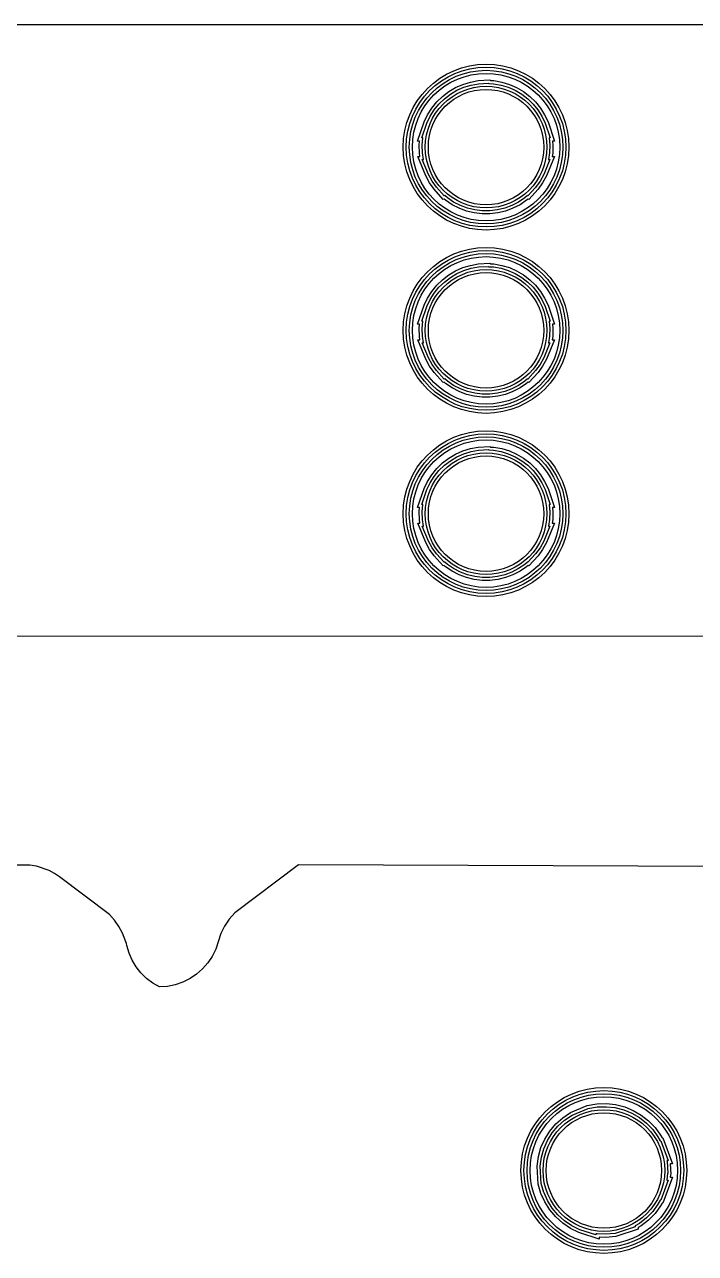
# Model space of a CAD drawing. Header units: millimetres. Extents: x -214 to 214, y -114 to 114.
# Drawn here: x -22.54 to -0.57, y 52.28 to 92.51 of the extents above; entities that cross this region are included whole.
import ezdxf

# ---------------------------------------------------------------- set-up
doc = ezdxf.new("R2010")
doc.units = ezdxf.units.MM
doc.layers.add('1', color=7, linetype='CONTINUOUS')

msp = doc.modelspace()

# ---------------------------------------------------------------- linework, layer by layer
at = {"layer": '1', "color": 0}
for p, q in [((32.573, 92.51), (-27.704, 92.497)), ((-27.428, 72.49), (32.85, 72.502)), ((-22.365, 64.996), (-43.263, 65.009)), ((-22.142, 64.958), (-22.365, 64.996)), ((-21.736, 64.818), (-22.142, 64.958)), ((-21.729, 64.814), (-21.736, 64.818)), ((-21.557, 64.723), (-21.729, 64.814)), ((-13.573, 65.009), (-15.657, 63.43)), ((3.636, 64.936), (-13.573, 65.009)), ((-21.389, 64.61), (-21.557, 64.723)), ((-19.76, 63.374), (-21.389, 64.61)), ((-19.592, 63.192), (-19.76, 63.374)), ((-19.448, 62.99), (-19.592, 63.192)), ((-15.838, 63.227), (-15.99, 63.002)), ((-15.657, 63.43), (-15.838, 63.227)), ((-19.326, 62.764), (-19.448, 62.99)), ((-19.221, 62.483), (-19.326, 62.764)), ((-16.109, 62.758), (-16.279, 62.244)), ((-15.99, 63.002), (-16.109, 62.758)), ((-19.205, 62.424), (-19.221, 62.483)), ((-19.19, 62.364), (-19.205, 62.424)), ((-19.118, 62.118), (-19.19, 62.364)), ((-19.016, 61.885), (-19.118, 62.118)), ((-16.395, 62.008), (-16.535, 61.797)), ((-16.279, 62.244), (-16.395, 62.008)), ((-18.885, 61.666), (-19.016, 61.885)), ((-18.726, 61.466), (-18.885, 61.666)), ((-16.708, 61.598), (-16.903, 61.425)), ((-16.535, 61.797), (-16.708, 61.598)), ((-18.544, 61.288), (-18.726, 61.466)), ((-18.339, 61.135), (-18.544, 61.288)), ((-17.353, 61.163), (-17.602, 61.078)), ((-17.12, 61.279), (-17.353, 61.163)), ((-16.903, 61.425), (-17.12, 61.279)), ((-18.118, 61.009), (-18.339, 61.135)), ((-17.859, 61.026), (-18.118, 61.009)), ((-17.602, 61.078), (-17.859, 61.026))]:
    msp.add_line(p, q, dxfattribs=at)
at = {"layer": '1', "color": 1}
for p, q in [((-8.427, 90.448), (-8.189, 90.553)), ((-8.189, 90.553), (-7.94, 90.628)), ((-8.155, 90.459), (-7.917, 90.531)), ((-7.94, 90.628), (-7.685, 90.674)), ((-7.917, 90.531), (-7.673, 90.575)), ((-7.685, 90.674), (-7.303, 90.698)), ((-7.673, 90.575), (-7.342, 90.595)), ((-7.342, 90.595), (-7.332, 90.584)), ((-7.332, 90.584), (-7.18, 90.575)), ((-7.303, 90.698), (-7.286, 90.681)), ((-7.286, 90.681), (-7.168, 90.674)), ((-7.18, 90.575), (-6.936, 90.531)), ((-7.168, 90.674), (-6.913, 90.628)), ((-6.936, 90.531), (-6.698, 90.459)), ((-6.913, 90.628), (-6.664, 90.553)), ((-6.664, 90.553), (-6.426, 90.448)), ((-9.043, 89.978), (-8.857, 90.159)), ((-8.857, 90.159), (-8.651, 90.315)), ((-8.792, 90.083), (-8.595, 90.232)), ((-8.651, 90.315), (-8.427, 90.448)), ((-8.595, 90.232), (-8.381, 90.359)), ((-8.381, 90.359), (-8.155, 90.459)), ((-6.698, 90.459), (-6.472, 90.359)), ((-6.472, 90.359), (-6.258, 90.232)), ((-6.426, 90.448), (-6.202, 90.315)), ((-6.258, 90.232), (-6.061, 90.083)), ((-6.202, 90.315), (-5.996, 90.159)), ((-5.996, 90.159), (-5.81, 89.978)), ((-9.344, 89.558), (-9.206, 89.776)), ((-9.256, 89.51), (-9.125, 89.718)), ((-9.206, 89.776), (-9.043, 89.978)), ((-9.125, 89.718), (-8.969, 89.91)), ((-8.969, 89.91), (-8.792, 90.083)), ((-6.061, 90.083), (-5.884, 89.91)), ((-5.884, 89.91), (-5.728, 89.718)), ((-5.81, 89.978), (-5.647, 89.776)), ((-5.728, 89.718), (-5.597, 89.51)), ((-5.647, 89.776), (-5.509, 89.558)), ((-9.669, 88.698), (-9.456, 89.323)), ((-9.456, 89.323), (-9.344, 89.558)), ((-9.364, 89.286), (-9.256, 89.51)), ((-5.597, 89.51), (-5.489, 89.286)), ((-5.509, 89.558), (-5.397, 89.323)), ((-5.397, 89.323), (-5.184, 88.698)), ((-9.529, 88.798), (-9.364, 89.286)), ((-5.489, 89.286), (-5.324, 88.798)), ((-9.604, 88.698), (-9.669, 88.698)), ((-9.616, 88.565), (-9.604, 88.698)), ((-9.608, 88.305), (-9.616, 88.565)), ((-9.495, 88.798), (-9.529, 88.798)), ((-9.516, 88.562), (-9.495, 88.798)), ((-9.509, 88.314), (-9.516, 88.562)), ((-5.324, 88.798), (-5.358, 88.798)), ((-5.358, 88.798), (-5.337, 88.561)), ((-5.337, 88.561), (-5.344, 88.313)), ((-5.184, 88.698), (-5.249, 88.698)), ((-5.249, 88.698), (-5.237, 88.564)), ((-5.237, 88.564), (-5.245, 88.304)), ((-9.404, 87.558), (-9.662, 88.194)), ((-9.662, 88.194), (-9.592, 88.194)), ((-9.592, 88.194), (-9.608, 88.305)), ((-9.476, 88.094), (-9.509, 88.314)), ((-5.191, 88.194), (-5.449, 87.558)), ((-5.344, 88.313), (-5.377, 88.094)), ((-5.245, 88.304), (-5.261, 88.194)), ((-5.261, 88.194), (-5.191, 88.194)), ((-9.314, 87.601), (-9.514, 88.094)), ((-9.514, 88.094), (-9.476, 88.094)), ((-5.339, 88.094), (-5.539, 87.601)), ((-5.377, 88.094), (-5.339, 88.094)), ((-9.279, 87.331), (-9.404, 87.558)), ((-9.195, 87.384), (-9.314, 87.601)), ((-9.129, 87.12), (-9.279, 87.331)), ((-9.051, 87.183), (-9.195, 87.384)), ((-5.66, 87.383), (-5.803, 87.182)), ((-5.575, 87.33), (-5.725, 87.119)), ((-5.539, 87.601), (-5.66, 87.383)), ((-5.449, 87.558), (-5.575, 87.33)), ((-8.826, 86.789), (-9.129, 87.12)), ((-8.798, 86.907), (-9.051, 87.183)), ((-8.781, 86.914), (-8.798, 86.907)), ((-8.693, 86.838), (-8.781, 86.914)), ((-6.072, 86.914), (-6.16, 86.838)), ((-6.055, 86.907), (-6.072, 86.914)), ((-5.803, 87.182), (-6.055, 86.907)), ((-5.725, 87.119), (-6.027, 86.789)), ((-8.801, 86.799), (-8.826, 86.789)), ((-8.754, 86.758), (-8.801, 86.799)), ((-8.541, 86.614), (-8.754, 86.758)), ((-8.49, 86.7), (-8.693, 86.838)), ((-8.308, 86.495), (-8.541, 86.614)), ((-8.268, 86.587), (-8.49, 86.7)), ((-8.067, 86.405), (-8.308, 86.495)), ((-8.038, 86.501), (-8.268, 86.587)), ((-7.796, 86.442), (-8.038, 86.501)), ((-6.815, 86.501), (-7.057, 86.442)), ((-6.585, 86.587), (-6.815, 86.501)), ((-6.545, 86.495), (-6.786, 86.405)), ((-6.363, 86.7), (-6.585, 86.587)), ((-6.312, 86.614), (-6.545, 86.495)), ((-6.16, 86.838), (-6.363, 86.7)), ((-6.099, 86.758), (-6.312, 86.614)), ((-6.052, 86.799), (-6.099, 86.758)), ((-6.027, 86.789), (-6.052, 86.799)), ((-7.814, 86.343), (-8.067, 86.405)), ((-7.555, 86.313), (-7.814, 86.343)), ((-7.55, 86.413), (-7.796, 86.442)), ((-7.298, 86.313), (-7.555, 86.313)), ((-7.303, 86.413), (-7.55, 86.413)), ((-7.057, 86.442), (-7.303, 86.413)), ((-7.039, 86.343), (-7.298, 86.313)), ((-6.786, 86.405), (-7.039, 86.343)), ((-8.427, 84.448), (-8.189, 84.553)), ((-8.189, 84.553), (-7.94, 84.628)), ((-8.155, 84.459), (-7.917, 84.531)), ((-7.94, 84.628), (-7.685, 84.674)), ((-7.917, 84.531), (-7.673, 84.575)), ((-7.685, 84.674), (-7.303, 84.698)), ((-7.673, 84.575), (-7.342, 84.595)), ((-7.342, 84.595), (-7.332, 84.584)), ((-7.332, 84.584), (-7.18, 84.575)), ((-7.303, 84.698), (-7.286, 84.681)), ((-7.286, 84.681), (-7.168, 84.674)), ((-7.18, 84.575), (-6.936, 84.531)), ((-7.168, 84.674), (-6.913, 84.628)), ((-6.936, 84.531), (-6.698, 84.459)), ((-6.913, 84.628), (-6.664, 84.553)), ((-6.664, 84.553), (-6.426, 84.448)), ((-9.043, 83.978), (-8.857, 84.159)), ((-8.969, 83.91), (-8.792, 84.083)), ((-8.857, 84.159), (-8.651, 84.315)), ((-8.792, 84.083), (-8.595, 84.232)), ((-8.651, 84.315), (-8.427, 84.448)), ((-8.595, 84.232), (-8.381, 84.359)), ((-8.381, 84.359), (-8.155, 84.459)), ((-6.698, 84.459), (-6.472, 84.359)), ((-6.472, 84.359), (-6.258, 84.232)), ((-6.426, 84.448), (-6.202, 84.315)), ((-6.258, 84.232), (-6.061, 84.083)), ((-6.202, 84.315), (-5.996, 84.159)), ((-6.061, 84.083), (-5.884, 83.91)), ((-5.996, 84.159), (-5.81, 83.978)), ((-9.344, 83.558), (-9.206, 83.776)), ((-9.256, 83.51), (-9.125, 83.718)), ((-9.206, 83.776), (-9.043, 83.978)), ((-9.125, 83.718), (-8.969, 83.91)), ((-5.884, 83.91), (-5.728, 83.718)), ((-5.81, 83.978), (-5.647, 83.776)), ((-5.728, 83.718), (-5.597, 83.51)), ((-5.647, 83.776), (-5.509, 83.558)), ((-9.669, 82.698), (-9.456, 83.323)), ((-9.529, 82.798), (-9.364, 83.286)), ((-9.456, 83.323), (-9.344, 83.558)), ((-9.364, 83.286), (-9.256, 83.51)), ((-5.597, 83.51), (-5.489, 83.286)), ((-5.509, 83.558), (-5.397, 83.323)), ((-5.489, 83.286), (-5.324, 82.798)), ((-5.397, 83.323), (-5.184, 82.698)), ((-9.604, 82.698), (-9.669, 82.698)), ((-9.616, 82.565), (-9.604, 82.698)), ((-9.608, 82.305), (-9.616, 82.565)), ((-9.495, 82.798), (-9.529, 82.798)), ((-9.516, 82.562), (-9.495, 82.798)), ((-9.509, 82.314), (-9.516, 82.562)), ((-5.324, 82.798), (-5.358, 82.798)), ((-5.358, 82.798), (-5.337, 82.561)), ((-5.337, 82.561), (-5.344, 82.313)), ((-5.184, 82.698), (-5.249, 82.698)), ((-5.249, 82.698), (-5.237, 82.564)), ((-5.237, 82.564), (-5.245, 82.304)), ((-9.404, 81.558), (-9.662, 82.194)), ((-9.662, 82.194), (-9.592, 82.194)), ((-9.592, 82.194), (-9.608, 82.305)), ((-9.314, 81.601), (-9.514, 82.094)), ((-9.514, 82.094), (-9.476, 82.094)), ((-9.476, 82.094), (-9.509, 82.314)), ((-5.339, 82.094), (-5.539, 81.601)), ((-5.191, 82.194), (-5.449, 81.558)), ((-5.344, 82.313), (-5.377, 82.094)), ((-5.377, 82.094), (-5.339, 82.094)), ((-5.245, 82.304), (-5.261, 82.194)), ((-5.261, 82.194), (-5.191, 82.194)), ((-9.279, 81.331), (-9.404, 81.558)), ((-9.195, 81.384), (-9.314, 81.601)), ((-9.129, 81.12), (-9.279, 81.331)), ((-9.051, 81.183), (-9.195, 81.384)), ((-5.66, 81.383), (-5.803, 81.182)), ((-5.575, 81.33), (-5.725, 81.119)), ((-5.539, 81.601), (-5.66, 81.383)), ((-5.449, 81.558), (-5.575, 81.33)), ((-8.826, 80.789), (-9.129, 81.12)), ((-8.798, 80.907), (-9.051, 81.183)), ((-8.781, 80.914), (-8.798, 80.907)), ((-8.693, 80.838), (-8.781, 80.914)), ((-6.072, 80.914), (-6.16, 80.838)), ((-6.055, 80.907), (-6.072, 80.914)), ((-5.803, 81.182), (-6.055, 80.907)), ((-5.725, 81.119), (-6.027, 80.789)), ((-8.801, 80.799), (-8.826, 80.789)), ((-8.754, 80.758), (-8.801, 80.799)), ((-8.541, 80.614), (-8.754, 80.758)), ((-8.49, 80.7), (-8.693, 80.838)), ((-8.308, 80.495), (-8.541, 80.614)), ((-8.268, 80.587), (-8.49, 80.7)), ((-8.067, 80.405), (-8.308, 80.495)), ((-8.038, 80.501), (-8.268, 80.587)), ((-7.796, 80.442), (-8.038, 80.501)), ((-6.815, 80.501), (-7.057, 80.442)), ((-6.585, 80.587), (-6.815, 80.501)), ((-6.545, 80.495), (-6.786, 80.405)), ((-6.363, 80.7), (-6.585, 80.587)), ((-6.312, 80.614), (-6.545, 80.495)), ((-6.16, 80.838), (-6.363, 80.7)), ((-6.099, 80.758), (-6.312, 80.614)), ((-6.052, 80.799), (-6.099, 80.758)), ((-6.027, 80.789), (-6.052, 80.799)), ((-7.814, 80.343), (-8.067, 80.405)), ((-7.555, 80.313), (-7.814, 80.343)), ((-7.55, 80.413), (-7.796, 80.442)), ((-7.298, 80.313), (-7.555, 80.313)), ((-7.303, 80.413), (-7.55, 80.413)), ((-7.057, 80.442), (-7.303, 80.413)), ((-7.039, 80.343), (-7.298, 80.313)), ((-6.786, 80.405), (-7.039, 80.343)), ((-8.651, 78.315), (-8.427, 78.448)), ((-8.427, 78.448), (-8.189, 78.553)), ((-8.381, 78.359), (-8.155, 78.459)), ((-8.189, 78.553), (-7.94, 78.628)), ((-8.155, 78.459), (-7.917, 78.531)), ((-7.94, 78.628), (-7.685, 78.674)), ((-7.917, 78.531), (-7.673, 78.575)), ((-7.685, 78.674), (-7.303, 78.698)), ((-7.673, 78.575), (-7.342, 78.595)), ((-7.342, 78.595), (-7.332, 78.584)), ((-7.332, 78.584), (-7.18, 78.575)), ((-7.303, 78.698), (-7.286, 78.681)), ((-7.286, 78.681), (-7.168, 78.674)), ((-7.18, 78.575), (-6.936, 78.531)), ((-7.168, 78.674), (-6.913, 78.628)), ((-6.936, 78.531), (-6.698, 78.459)), ((-6.913, 78.628), (-6.664, 78.553)), ((-6.698, 78.459), (-6.472, 78.359)), ((-6.664, 78.553), (-6.426, 78.448)), ((-6.426, 78.448), (-6.202, 78.315)), ((-9.043, 77.978), (-8.857, 78.159)), ((-8.969, 77.91), (-8.792, 78.083)), ((-8.857, 78.159), (-8.651, 78.315)), ((-8.792, 78.083), (-8.595, 78.232)), ((-8.595, 78.232), (-8.381, 78.359)), ((-6.472, 78.359), (-6.258, 78.232)), ((-6.258, 78.232), (-6.061, 78.083)), ((-6.202, 78.315), (-5.996, 78.159)), ((-6.061, 78.083), (-5.884, 77.91)), ((-5.996, 78.159), (-5.81, 77.978)), ((-9.344, 77.558), (-9.206, 77.776)), ((-9.256, 77.51), (-9.125, 77.718)), ((-9.206, 77.776), (-9.043, 77.978)), ((-9.125, 77.718), (-8.969, 77.91)), ((-5.884, 77.91), (-5.728, 77.718)), ((-5.81, 77.978), (-5.647, 77.776)), ((-5.728, 77.718), (-5.597, 77.51)), ((-5.647, 77.776), (-5.509, 77.558)), ((-9.669, 76.698), (-9.456, 77.323)), ((-9.529, 76.798), (-9.364, 77.286)), ((-9.456, 77.323), (-9.344, 77.558)), ((-9.364, 77.286), (-9.256, 77.51)), ((-5.597, 77.51), (-5.489, 77.286)), ((-5.509, 77.558), (-5.397, 77.323)), ((-5.489, 77.286), (-5.324, 76.798)), ((-5.397, 77.323), (-5.184, 76.698)), ((-9.604, 76.698), (-9.669, 76.698)), ((-9.616, 76.565), (-9.604, 76.698)), ((-9.608, 76.305), (-9.616, 76.565)), ((-9.495, 76.798), (-9.529, 76.798)), ((-9.516, 76.562), (-9.495, 76.798)), ((-9.509, 76.314), (-9.516, 76.562)), ((-5.324, 76.798), (-5.358, 76.798)), ((-5.358, 76.798), (-5.337, 76.561)), ((-5.337, 76.561), (-5.344, 76.313)), ((-5.184, 76.698), (-5.249, 76.698)), ((-5.249, 76.698), (-5.237, 76.564)), ((-5.237, 76.564), (-5.245, 76.304)), ((-9.404, 75.558), (-9.662, 76.194)), ((-9.662, 76.194), (-9.592, 76.194)), ((-9.592, 76.194), (-9.608, 76.305)), ((-9.314, 75.601), (-9.514, 76.094)), ((-9.514, 76.094), (-9.476, 76.094)), ((-9.476, 76.094), (-9.509, 76.314)), ((-5.339, 76.094), (-5.539, 75.601)), ((-5.191, 76.194), (-5.449, 75.558)), ((-5.344, 76.313), (-5.377, 76.094)), ((-5.377, 76.094), (-5.339, 76.094)), ((-5.245, 76.304), (-5.261, 76.194)), ((-5.261, 76.194), (-5.191, 76.194)), ((-9.279, 75.331), (-9.404, 75.558)), ((-9.195, 75.384), (-9.314, 75.601)), ((-9.129, 75.12), (-9.279, 75.331)), ((-9.051, 75.183), (-9.195, 75.384)), ((-5.66, 75.383), (-5.803, 75.182)), ((-5.575, 75.33), (-5.725, 75.119)), ((-5.539, 75.601), (-5.66, 75.383)), ((-5.449, 75.558), (-5.575, 75.33)), ((-8.826, 74.789), (-9.129, 75.12)), ((-8.798, 74.907), (-9.051, 75.183)), ((-8.781, 74.914), (-8.798, 74.907)), ((-8.693, 74.838), (-8.781, 74.914)), ((-8.49, 74.7), (-8.693, 74.838)), ((-6.16, 74.838), (-6.363, 74.7)), ((-6.072, 74.914), (-6.16, 74.838)), ((-6.055, 74.907), (-6.072, 74.914)), ((-5.803, 75.182), (-6.055, 74.907)), ((-5.725, 75.119), (-6.027, 74.789)), ((-8.801, 74.799), (-8.826, 74.789)), ((-8.754, 74.758), (-8.801, 74.799)), ((-8.541, 74.614), (-8.754, 74.758)), ((-8.308, 74.495), (-8.541, 74.614)), ((-8.268, 74.587), (-8.49, 74.7)), ((-8.067, 74.405), (-8.308, 74.495)), ((-8.038, 74.501), (-8.268, 74.587)), ((-7.796, 74.442), (-8.038, 74.501)), ((-7.55, 74.413), (-7.796, 74.442)), ((-7.057, 74.442), (-7.303, 74.413)), ((-6.815, 74.501), (-7.057, 74.442)), ((-6.585, 74.587), (-6.815, 74.501)), ((-6.545, 74.495), (-6.786, 74.405)), ((-6.363, 74.7), (-6.585, 74.587)), ((-6.312, 74.614), (-6.545, 74.495)), ((-6.099, 74.758), (-6.312, 74.614)), ((-6.052, 74.799), (-6.099, 74.758)), ((-6.027, 74.789), (-6.052, 74.799)), ((-7.814, 74.343), (-8.067, 74.405)), ((-7.555, 74.313), (-7.814, 74.343)), ((-7.298, 74.313), (-7.555, 74.313)), ((-7.303, 74.413), (-7.55, 74.413)), ((-7.039, 74.343), (-7.298, 74.313)), ((-6.786, 74.405), (-7.039, 74.343)), ((-4.658, 56.901), (-4.111, 57.123)), ((-4.111, 57.123), (-3.798, 57.178)), ((-3.798, 57.178), (-3.48, 57.187)), ((-3.48, 57.187), (-3.189, 57.156)), ((-3.189, 57.156), (-2.879, 57.078)), ((-5.146, 56.521), (-4.918, 56.726)), ((-4.918, 56.726), (-4.658, 56.901)), ((-4.856, 56.647), (-4.61, 56.813)), ((-4.61, 56.813), (-4.084, 57.026)), ((-4.084, 57.026), (-3.787, 57.078)), ((-3.787, 57.078), (-3.484, 57.087)), ((-3.484, 57.087), (-3.207, 57.057)), ((-3.207, 57.057), (-2.91, 56.982)), ((-2.91, 56.982), (-2.654, 56.878)), ((-2.879, 57.078), (-2.609, 56.968)), ((-2.654, 56.878), (-2.401, 56.731)), ((-2.609, 56.968), (-2.345, 56.814)), ((-2.401, 56.731), (-2.171, 56.552)), ((-2.345, 56.814), (-2.104, 56.627)), ((-5.342, 56.287), (-5.146, 56.521)), ((-5.261, 56.228), (-5.074, 56.451)), ((-5.074, 56.451), (-4.856, 56.647)), ((-2.171, 56.552), (-1.968, 56.342)), ((-2.104, 56.627), (-1.892, 56.406)), ((-1.968, 56.342), (-1.797, 56.106)), ((-1.892, 56.406), (-1.712, 56.159)), ((-5.63, 55.748), (-5.504, 56.029)), ((-5.535, 55.713), (-5.416, 55.981)), ((-5.504, 56.029), (-5.342, 56.287)), ((-5.416, 55.981), (-5.261, 56.228)), ((-1.797, 56.106), (-1.724, 55.967)), ((-1.724, 55.967), (-1.703, 55.967)), ((-1.712, 56.159), (-1.663, 56.067)), ((-1.703, 55.967), (-1.467, 55.321)), ((-1.663, 56.067), (-1.633, 56.067)), ((-1.633, 56.067), (-1.324, 55.221)), ((-5.713, 55.455), (-5.63, 55.748)), ((-5.615, 55.434), (-5.535, 55.713)), ((-5.757, 55.144), (-5.713, 55.455)), ((-5.716, 54.554), (-5.757, 55.144)), ((-5.657, 55.14), (-5.615, 55.434)), ((-5.617, 54.571), (-5.657, 55.14)), ((-1.467, 55.321), (-1.507, 55.321)), ((-1.507, 55.321), (-1.5, 55.289)), ((-1.5, 55.289), (-1.474, 54.913)), ((-1.324, 55.221), (-1.395, 55.221)), ((-1.395, 55.221), (-1.371, 54.875)), ((-1.324, 54.777), (-1.633, 53.931)), ((-1.488, 54.9), (-1.503, 54.694)), ((-1.474, 54.913), (-1.488, 54.9)), ((-1.39, 54.856), (-1.396, 54.777)), ((-1.396, 54.777), (-1.324, 54.777)), ((-1.371, 54.875), (-1.39, 54.856)), ((-5.628, 54.244), (-5.716, 54.554)), ((-5.534, 54.28), (-5.617, 54.571)), ((-1.467, 54.677), (-1.703, 54.031)), ((-1.503, 54.694), (-1.507, 54.677)), ((-1.507, 54.677), (-1.467, 54.677)), ((-5.619, 54.226), (-5.628, 54.244)), ((-5.504, 53.969), (-5.619, 54.226)), ((-5.529, 54.27), (-5.534, 54.28)), ((-5.416, 54.017), (-5.529, 54.27)), ((-5.342, 53.711), (-5.504, 53.969)), ((-5.261, 53.77), (-5.416, 54.017)), ((-1.723, 54.031), (-1.798, 53.891)), ((-1.703, 54.031), (-1.723, 54.031)), ((-1.664, 53.931), (-1.713, 53.838)), ((-1.633, 53.931), (-1.664, 53.931)), ((-5.146, 53.477), (-5.342, 53.711)), ((-5.074, 53.547), (-5.261, 53.77)), ((-4.856, 53.351), (-5.074, 53.547)), ((-1.969, 53.655), (-2.172, 53.445)), ((-1.893, 53.591), (-2.105, 53.37)), ((-1.798, 53.891), (-1.969, 53.655)), ((-1.713, 53.838), (-1.893, 53.591)), ((-4.918, 53.272), (-5.146, 53.477)), ((-4.667, 53.103), (-4.918, 53.272)), ((-4.616, 53.189), (-4.856, 53.351)), ((-4.391, 52.967), (-4.667, 53.103)), ((-4.354, 53.06), (-4.616, 53.189)), ((-2.542, 53.153), (-3.2, 52.941)), ((-2.401, 53.267), (-2.542, 53.185)), ((-2.542, 53.185), (-2.542, 53.153)), ((-2.345, 53.184), (-2.442, 53.128)), ((-2.442, 53.128), (-2.442, 53.081)), ((-2.172, 53.445), (-2.401, 53.267)), ((-2.105, 53.37), (-2.345, 53.184)), ((-3.728, 52.75), (-4.391, 52.967)), ((-3.828, 52.888), (-4.354, 53.06)), ((-3.788, 52.92), (-3.828, 52.927)), ((-3.828, 52.927), (-3.828, 52.888)), ((-3.512, 52.91), (-3.788, 52.92)), ((-3.508, 52.809), (-3.728, 52.817)), ((-3.728, 52.817), (-3.728, 52.75)), ((-3.2, 52.941), (-3.512, 52.91)), ((-3.179, 52.843), (-3.508, 52.809)), ((-2.442, 53.081), (-3.179, 52.843))]:
    msp.add_line(p, q, dxfattribs=at)
for centre, radius in [((-7.426, 88.499), 2.715), ((-7.426, 88.499), 2.615), ((-7.426, 88.499), 2.515), ((-7.426, 88.499), 2.414), ((-7.426, 88.499), 1.991), ((-7.426, 88.499), 1.89), ((-7.426, 82.499), 2.715), ((-7.426, 82.499), 2.615), ((-7.426, 82.499), 2.515), ((-7.426, 82.499), 2.414), ((-7.426, 82.499), 1.991), ((-7.426, 82.499), 1.89), ((-7.426, 76.499), 2.715), ((-7.426, 76.499), 2.615), ((-7.426, 76.499), 2.515), ((-7.426, 76.499), 2.414), ((-7.426, 76.499), 1.991), ((-7.426, 76.499), 1.89), ((-3.57, 54.999), 2.715), ((-3.57, 54.999), 2.615), ((-3.57, 54.999), 2.514), ((-3.57, 54.999), 2.415), ((-3.569, 54.998), 1.991), ((-3.569, 54.998), 1.89)]:
    msp.add_circle(centre, radius, dxfattribs=at)
at = {"layer": '1', "color": 0}
for centre in [(-7.426, 88.499), (-7.426, 82.499), (-7.426, 76.499), (-3.569, 54.998)]:
    msp.add_circle(centre, 1.89, dxfattribs=at)

doc.saveas('drawing.dxf')
